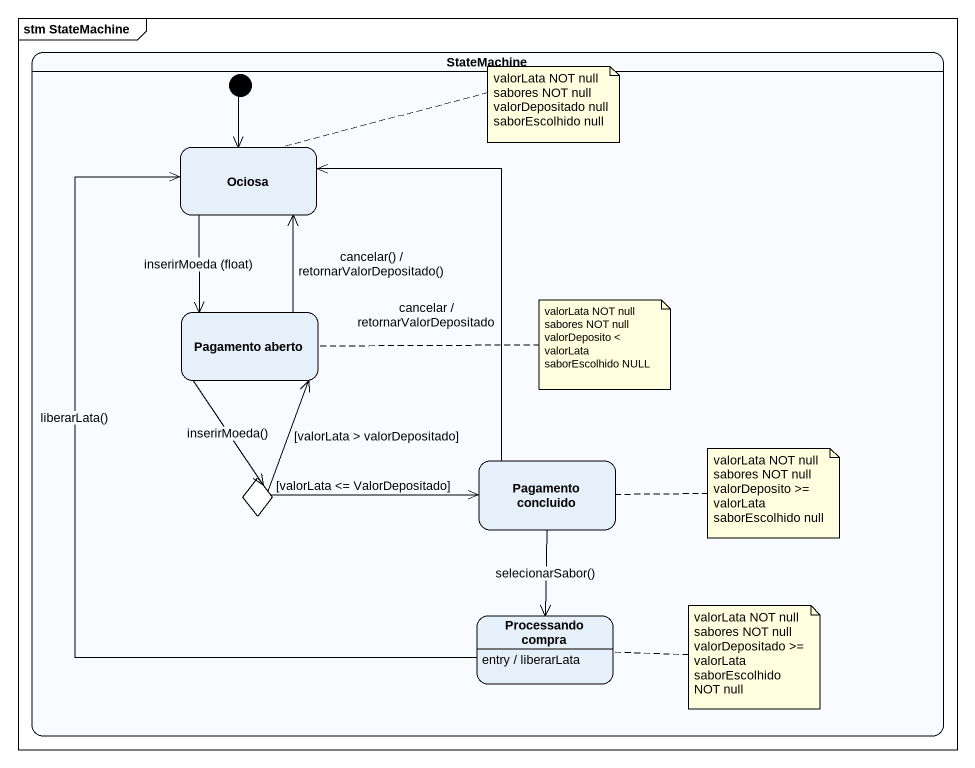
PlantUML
@startuml
mainframe stm StateMachine
hide empty description
state StateMachine {
  state Ociosa
  state "Pagamento aberto" as Pagamento_aberto
  state "Pagamento concluido" as Pagamento_concluido
  state choice1 <<choice>>
  state "Processando compra" as Processando_compra
  Processando_compra : entry / liberarLata
  [*] --> Ociosa
}
Ociosa --> Pagamento_aberto : inserirMoeda (float)
Pagamento_aberto -up-> Ociosa : cancelar() / retornarValorDepositado()
Pagamento_aberto --> choice1 : inserirMoeda()
Pagamento_concluido -up-> Ociosa : cancelar / retornarValorDepositado
Pagamento_concluido --> Processando_compra : selecionarSabor()
choice1 -up-> Pagamento_aberto : [valorLata > valorDepositado]
choice1 -right-> Pagamento_concluido : [valorLata <= ValorDepositado]
Processando_compra -up-> Ociosa : liberarLata()
note right of Ociosa
  valorLata NOT null
  sabores NOT null
  valorDepositado null
  saborEscolhido null
end note
note right of Pagamento_aberto
  valorLata NOT null
  sabores NOT null
  valorDeposito < valorLata
  saborEscolhido NULL
end note
note right of Pagamento_concluido
  valorLata NOT null
  sabores NOT null
  valorDeposito >= valorLata
  saborEscolhido null
end note
note right of Processando_compra
  valorLata NOT null
  sabores NOT null
  valorDepositado >= valorLata
  saborEscolhido NOT null
end note
@enduml
